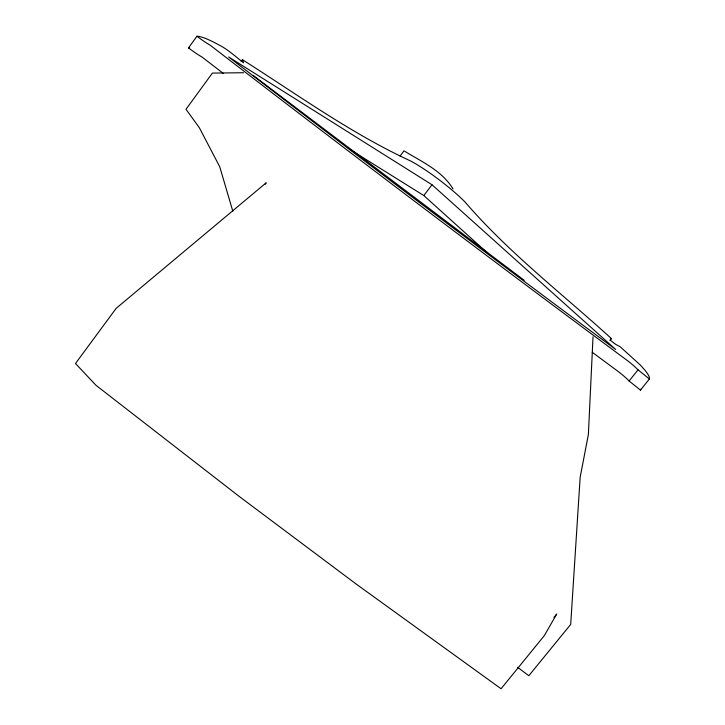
<?xml version="1.0" encoding="UTF-8"?>
<svg xmlns="http://www.w3.org/2000/svg" width="725" height="725" viewBox="0 0 725 725"><rect width="100%" height="100%" fill="white"/><g stroke="black" fill="none" stroke-linecap="round" stroke-linejoin="round"><path stroke-width="1.09" d="M593.023 336.826L588.374 434.538L580.163 477.222L570.693 624.406L528.824 675.718L517.568 667.272M556.755 613.948L544.357 635.571L501.066 688.75L356.057 583.96L239.712 496.815L96.126 385.419L75.482 363.515L116.163 308.343L266.229 182.763L264.897 184.549M223.463 73.542A2143.173 169.161 37.2 0 1 202.23 57.193A27.441 4.658 36.2 0 1 188.5 47.904L196.937 36.25A65.613 10.993 36.5 0 1 219.004 44.968C228.203 49.635 235.471 56.55 243.518 62.776L242.449 59.695L241.171 61.444M242.449 59.695C297.857 94.875 351.362 133.672 411.157 161.24A49.681 7.857 37.3 0 1 434.139 176.084L439.087 179.737A49.681 7.857 37.3 0 1 464.988 201.958C508.669 252.699 562.056 293.625 611.374 338.539L610.178 340.161L615.842 344.447L620.12 346.704L639.785 364.548A43.953 7.286 38.3 0 1 649.401 378.976L640.447 390.132L629.11 380.987A19.031 3.281 38.4 0 0 618.543 371.762A2143.173 169.161 37.2 0 1 592.234 352.259M400.091 156.011L404.006 150.836C421.515 161.63 442.268 170.846 452.998 188.935M349.858 149.404L423.799 195.542L432.009 184.766L615.67 349.477L592.633 332.367A2135.533 162.5 37.3 0 1 247.433 71.422L228.638 56.958L432.009 184.766M610.033 340.224L611.374 338.539M629.11 380.987L638.036 369.832A19.049 3.172 38.4 0 0 627.442 360.615A2144.786 163.506 37.3 0 1 210.667 45.575A27.468 4.513 36.2 0 1 196.937 36.25M553.927 617.428L556.048 614.818M243.555 72.736L212.38 73.089L185.99 109.294L199.312 127.672L219.729 166.741L232.788 211.111M253.061 75.337L524.184 280.285M638.036 369.832L649.401 378.976M423.799 195.542L486.774 252.327M640.583 389.216A43.899 7.531 38.3 0 1 640.447 390.132M188.5 47.904A65.531 11.355 36.4 0 1 189.723 47.968"/></g></svg>
